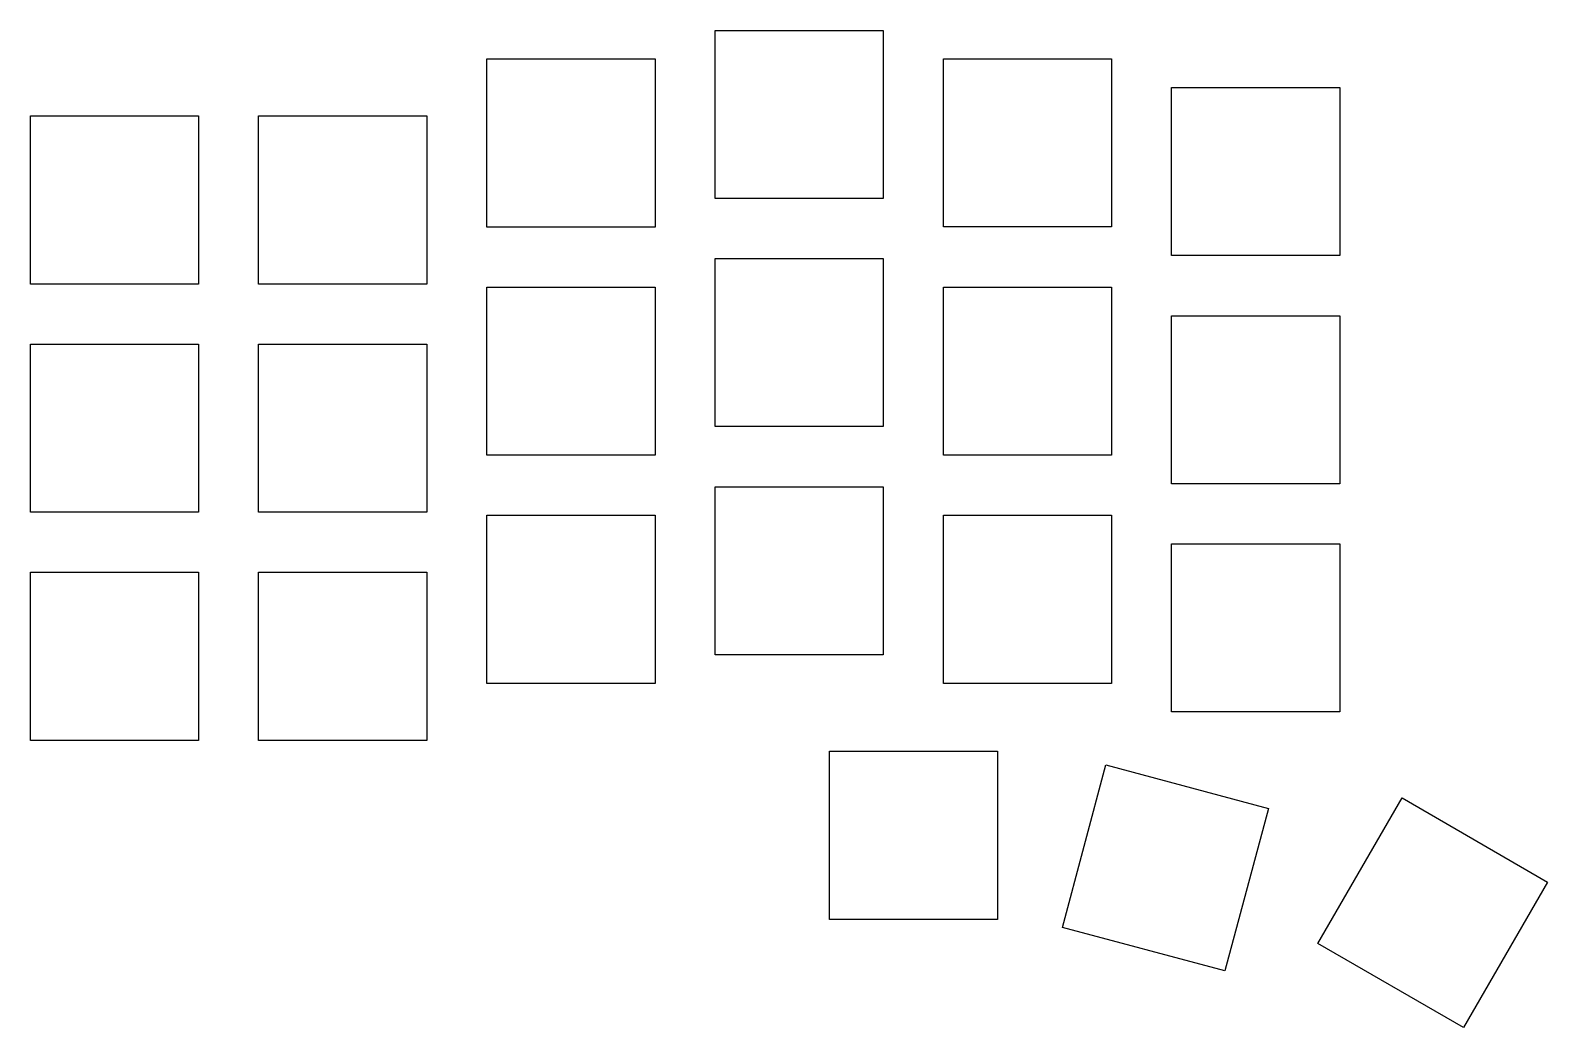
# Model space of a CAD drawing. Extents: x 2 to 128, y 7 to 90.
import ezdxf

# ---------------------------------------------------------------- set-up
doc = ezdxf.new("R2010")
doc.units = 0
doc.layers.add('Layer_1', color=7, linetype='CONTINUOUS')

msp = doc.modelspace()

# ---------------------------------------------------------------- linework, layer by layer
at = {"layer": 'Layer_1', "color": 7}
for points in [[(73.186333, 75.576275), (59.186346, 75.576275), (59.186346, 89.57662), (73.186333, 89.57662)], [(54.184304, 73.197494), (40.184318, 73.197494), (40.184318, 87.19784), (54.184304, 87.19784)], [(92.187661, 73.201724), (78.187315, 73.201724), (78.187315, 87.20172), (92.187661, 87.20172)], [(111.18934, 70.816953), (97.188993, 70.816953), (97.188993, 84.817289), (111.18934, 84.817289)], [(16.185887, 68.451922), (2.185901, 68.451922), (2.185901, 82.451918), (16.185887, 82.451918)], [(35.184046, 68.452632), (21.184049, 68.452632), (21.184049, 82.452618), (35.184046, 82.452618)], [(73.186333, 56.576366), (59.186346, 56.576366), (59.186346, 70.576353), (73.186333, 70.576353)], [(54.184304, 54.197225), (40.184318, 54.197225), (40.184318, 68.197571), (54.184304, 68.197571)], [(92.187661, 54.201815), (78.187315, 54.201815), (78.187315, 68.201801), (92.187661, 68.201801)], [(111.18934, 51.816684), (97.188993, 51.816684), (97.188993, 65.81703), (111.18934, 65.81703)], [(16.185887, 49.452013), (2.185901, 49.452013), (2.185901, 63.451999), (16.185887, 63.451999)], [(35.184046, 49.452713), (21.184049, 49.452713), (21.184049, 63.452709), (35.184046, 63.452709)], [(73.186333, 37.576448), (59.186346, 37.576448), (59.186346, 51.576434), (73.186333, 51.576434)], [(54.184304, 35.197667), (40.184318, 35.197667), (40.184318, 49.197663), (54.184304, 49.197663)], [(92.187661, 35.201907), (78.187315, 35.201907), (78.187315, 49.201893), (92.187661, 49.201893)], [(111.18934, 32.817126), (97.188993, 32.817126), (97.188993, 46.817112), (111.18934, 46.817112)], [(16.185887, 30.452105), (2.185901, 30.452105), (2.185901, 44.452091), (16.185887, 44.452091)], [(35.184046, 30.452805), (21.184049, 30.452805), (21.184049, 44.452801), (35.184046, 44.452801)], [(82.706047, 15.543708), (68.705701, 15.543708), (68.705701, 29.544054), (82.706047, 29.544054)], [(101.618195, 11.260386), (88.095159, 14.883758), (91.718541, 28.406804), (105.241577, 24.783412)], [(121.488834, 6.531284), (109.364559, 13.531457), (116.364382, 25.655732), (128.488647, 18.655559)]]:
    msp.add_lwpolyline(points, close=True, dxfattribs=at)

doc.saveas('drawing.dxf')
